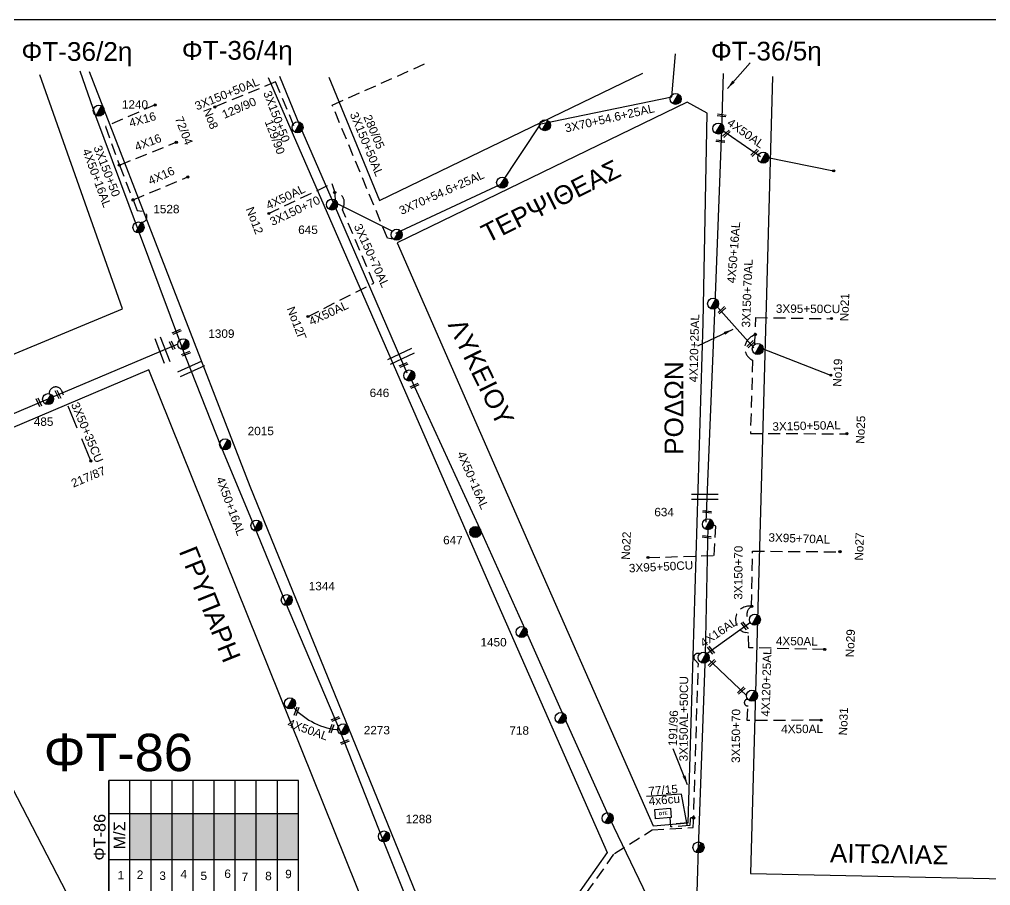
# Model space of a CAD drawing. Header units: millimetres. Extents: x 839 to 3144, y 747 to 1790.
# Drawn here: x 1400.7 to 1608.3, y 1592.2 to 1777.4 of the extents above; entities that cross this region are included whole.
import ezdxf
from ezdxf.enums import TextEntityAlignment as Align

# ---------------------------------------------------------------- set-up
doc = ezdxf.new("R2010")
doc.units = ezdxf.units.MM
doc.linetypes.add('DASHED', pattern=[19.05, 12.7, -6.35])
doc.linetypes.add('DASHEDX2', pattern=[38.1, 25.4, -12.7])
for name, color, linetype in [('Pillar OTE', 7, 'Continuous'), ('Ασφαλειοκιβώτια Χ.Τ 9 αναχωρήσεων', 7, 'Continuous'), ('Γυμνά εναέρια ΧΤ (3Φ)   3x50+35CU', 7, 'Continuous'), ('Γυμνά εναέρια ΧΤ (3Φ)   4x16AL', 7, 'Continuous'), ('Γυμνά εναέρια ΧΤ (3Φ)   4x50AL', 7, 'Continuous'), ('Γυμνά εναέρια ΧΤ και ΦΟΠ (3Φ)   4x50+16AL', 7, 'Continuous'), ('Εναέρια παροχή ΧΤ 4x16', 7, 'SYN_LINE'), ('Επιγραφές - Σχήματα', 7, 'Continuous'), ('Καλώδια ΧΤ   3x150+50AL', 7, 'DASHED'), ('Καλώδια ΧΤ   3x150+70AL', 7, 'DASHED'), ('Καλώδια ΧΤ   3x150AL+50CU', 7, 'DASHED'), ('Καλώδια ΧΤ   3x95+50CU', 7, 'DASHED'), ('Καλώδια ΧΤ   4x50AL', 7, 'DASHED'), ('Μηχανική τομή', 7, 'Continuous'), ('Στύλος Ξύλινος', 7, 'Continuous'), ('Στύλος Ξύλινος @ 1', 7, 'Continuous'), ('Στύλος ΦΜ', 7, 'Continuous'), ('Στύλος ΦΜ @ 1', 7, 'Continuous'), ('Συνδέσεις', 7, 'Continuous'), ('Συνεστραμμένα ΧΤ   3x70+54.6+25AL', 7, 'SYN_LINE'), ('Συνεστραμμένα ΧΤ   4x120+25AL', 7, 'SYN_LINE'), ('Τομή', 7, 'Continuous'), ('Υπόβαθρο ΔΕΗ', 7, 'Continuous'), ('Υπόγεια καλώδια Παροχών ΧΤ   4x50AL', 7, 'DASHED'), ('Υπόγεια καλώδια Παροχών ΧΤ   4x6', 7, 'DASHED')]:
    doc.layers.add(name, color=color, linetype=linetype)
doc.styles.get("Standard").update_dxf_attribs({"font": 'ARIAL.TTF'})
doc.linetypes.add('SYN_LINE', pattern='A,0.5,-0.0001,["/\\/\\/\\/",Standard,S=0.1,R=0,X=0,Y=-0.05],-0.25', length=0.7501)
doc.dimstyles.new('ISO-25', dxfattribs={"dimtxt": 2.5, "dimasz": 2.5, "dimexe": 1.25, "dimexo": 0.625, "dimtad": 1, "dimtxsty": 'Standard', "dimcen": 2.5, "dimadec": 0, "dimazin": 0, "dimtfac": 1, "dimtmove": 0, "dimatfit": 3, "dimfxl": 1, "dimarcsym": 0})

# ---------------------------------------------------------------- blocks, each defined once
blk = doc.blocks.new('ΑΣΦΑΛΕΙΟΚΙΒΩΤΙΟ ΥΠΟΣΤΑΘΜΟΥ 9 ΑΝΑΧΩΡΗΣΕΩΝ')
at = {"layer": 'Ασφαλειοκιβώτια Χ.Τ 9 αναχωρήσεων', "ltscale": 40}
for p, q in [((-23.8, 40.36), (24.02, 40.36)), ((-9.72, 40.36), (-9.72, -40.64)), ((9.94, 40.36), (9.94, -40.64)), ((-23.8, 31.36), (24.02, 31.36)), ((-23.8, 22.36), (24.02, 22.36)), ((-23.8, 13.36), (24.02, 13.36)), ((-23.8, 4.36), (24.02, 4.36)), ((-23.8, -4.64), (24.02, -4.64)), ((-23.8, -13.64), (24.02, -13.64)), ((-23.8, -22.64), (24.02, -22.64)), ((-23.8, -31.64), (24.02, -31.64))]:
    blk.add_line(p, q, dxfattribs=at)
at = {"layer": 'Ασφαλειοκιβώτια Χ.Τ 9 αναχωρήσεων'}
blk.add_lwpolyline([(-23.8, -40.64), (24.02, -40.64), (24.02, 40.36), (-23.8, 40.36)], close=True, dxfattribs=at)
for s, p in [('1', (-18.19, 36.66)), ('2', (-17.99, 28.44)), ('3', (-18.43, 18.79)), ('4', (-17.74, 9.77)), ('5', (-18.47, 1.19)), ('6', (-17.59, -8.98)), ('7', (-18.93, -16.39)), ('8', (-18.55, -26.45)), ('9', (-17.69, -35))]:
    blk.add_text(s, height=3.6, rotation=270, dxfattribs=at).set_placement(p)
at = {"layer": 'Ασφαλειοκιβώτια Χ.Τ 9 αναχωρήσεων', "ltscale": 40}
for tag, height, p in [('ΟΝΟΜΑ', 5, (-0.16, 44.31)), ('ΚΕΙΜΕΝΟ 1', 2, (17.06, 35.59)), ('ΚΕΙΜΕΝΟ 2', 2, (17.06, 26.88)), ('ΚΕΙΜΕΝΟ 3', 2, (17.06, 17.69)), ('ΚΕΙΜΕΝΟ 4', 2, (17.06, 8.71)), ('ΚΕΙΜΕΝΟ 5', 2, (17.06, -0.13)), ('ΚΕΙΜΕΝΟ 6', 2, (17.06, -9.05)), ('ΚΕΙΜΕΝΟ 7', 2, (17.06, -18.13)), ('ΚΕΙΜΕΝΟ 8', 2, (17.06, -26.85)), ('ΚΕΙΜΕΝΟ 9', 2, (17.06, -35.99)), ('ΣΧ', 2, (-0.1, -42.64))]:
    blk.add_attdef(tag, text='', height=height, dxfattribs=at).set_placement(p, align=Align.MIDDLE_CENTER)
blk = doc.blocks.new('ΥΠΑΡΧΩΝ ΤΣΙΜΕΝΤΕΝΙΟΣ ΣΤΥΛΟΣ')
at = {"layer": 'Στύλος ΦΜ'}
blk.add_hatch(color=7, dxfattribs=at).paths.add_polyline_path([(-1.29, -2.28, 0.574793), (2.62, 0, 0.268822), (1.3, 2.27)])
at = {"layer": 'Στύλος ΦΜ', "color": 7}
blk.add_line((-1.29, -2.28), (1.3, 2.27), dxfattribs=at)
blk.add_circle((0, 0), 2.62, dxfattribs=at)
at = {"layer": 'Στύλος ΦΜ', "flags": 4}
for tag, p in [('ΑΡΙΘΜΟΣ', (-4.68, 8.05)), ('ΤΥΠΟΣ', (-4.91, 3.03))]:
    blk.add_attdef(tag, p, '', height=4, dxfattribs=at)
blk = doc.blocks.new('ΤΟΜΗ')
at = {"layer": 'Τομή', "ltscale": 40}
for p, q in [((-5.68, 0), (5.68, 0)), ((5.68, -2.33), (-5.68, -2.33))]:
    blk.add_line(p, q, dxfattribs=at)
blk = doc.blocks.new('ΜΗΧΑΝΙΚΗ ΤΟΜΗ')
at = {"layer": 'Μηχανική τομή', "ltscale": 40}
for p, q in [((-1.89, 0.78), (1.89, 0.78)), ((1.89, 0), (-1.89, 0))]:
    blk.add_line(p, q, dxfattribs=at)
blk = doc.blocks.new('A$C3F94617C')
at = {"layer": 'Μηχανική τομή', "xscale": 0.5, "yscale": 0.5, "zscale": 0.5}
blk.add_blockref('ΜΗΧΑΝΙΚΗ ΤΟΜΗ', (0.95, 0), dxfattribs=at)
blk = doc.blocks.new('ΥΠΑΡΧΩΝ ΞΥΛΙΝΟΣ ΣΤΥΛΟΣ')
at = {"layer": 'Στύλος Ξύλινος'}
h = blk.add_hatch(color=7, dxfattribs=at)
h.paths.add_polyline_path([(-2.62, 0, 0.270008), (-1.29, -2.28), (1.3, 2.27, 0.576266)])
h.paths.add_polyline_path([(-1.29, -2.28, 0.574793), (2.62, 0, 0.268822), (1.3, 2.27)])
at = {"layer": 'Στύλος Ξύλινος', "color": 7}
blk.add_line((-1.29, -2.28), (1.3, 2.27), dxfattribs=at)
blk.add_circle((0, 0), 2.62, dxfattribs=at)
at = {"layer": 'Στύλος Ξύλινος', "flags": 4}
for tag, p in [('ΑΡΙΘΜΟΣ', (-4.91, 8.6)), ('ΤΥΠΟΣ', (-4.85, 3.39))]:
    blk.add_attdef(tag, p, '', height=4, dxfattribs=at)
blk = doc.blocks.new('_ΣΥΝΔΕΣΗ')
at = {"layer": 'Συνδέσεις', "linetype": 'SYN_LINE', "ltscale": 40}
blk.add_hatch(color=256, dxfattribs=at).paths.add_polyline_path([(0.5, -0.01, 1), (-0.5, -0.01, 1)])
at = {"layer": 'Συνδέσεις'}
blk.add_circle((0, -0.01), 0.5, dxfattribs=at)
blk = doc.blocks.new('PILLAR ΟΤΕ')
at = {"layer": 'Pillar OTE', "ltscale": 40}
blk.add_lwpolyline([(-3.31, 2.02), (3.39, 2.02), (3.39, -1.99), (-3.31, -1.99)], close=True, dxfattribs=at)
at = {"layer": 'Pillar OTE', "insert": (-1.81, 0.71), "char_height": 1.3575, "width": 109.961, "attachment_point": 1}
blk.add_mtext('{\\fArial|b1|i0|c161|p34;OTE}', dxfattribs=at)
blk = doc.blocks.new('TSONTA XT1')
at = {"ltscale": 40}
h = blk.add_hatch(color=256, dxfattribs=at)
h.dxf.hatch_style = 1
h.paths.add_polyline_path([(595.96, 2487.66), (597.07, 2488.77), (595.96, 2489.87), (594.85, 2488.77)])
blk.add_lwpolyline([(594.85, 2488.77), (595.96, 2489.87), (597.07, 2488.77), (595.96, 2487.66)], close=True, dxfattribs=at)

msp = doc.modelspace()

# ---------------------------------------------------------------- hatches: boundary and pattern name
at = {"layer": 'Ασφαλειοκιβώτια Χ.Τ 9 αναχωρήσεων', "ltscale": 0.2}
for color, points in [(27, [(1424.32, 1607.58), (1424.32, 1597.76), (1428.82, 1597.76), (1428.82, 1607.58)]), (1, [(1428.82, 1607.58), (1428.82, 1597.76), (1433.32, 1597.76), (1433.32, 1607.58)]), (133, [(1433.32, 1607.58), (1433.32, 1597.76), (1437.82, 1597.76), (1437.82, 1607.58)]), (151, [(1437.82, 1607.58), (1437.82, 1597.76), (1442.32, 1597.76), (1442.32, 1607.58)]), (6, [(1442.32, 1607.58), (1442.32, 1597.76), (1446.82, 1597.76), (1446.82, 1607.58)]), (2, [(1446.82, 1607.58), (1446.82, 1597.76), (1451.32, 1597.76), (1451.32, 1607.58)]), (30, [(1451.32, 1607.58), (1451.32, 1597.76), (1455.82, 1597.76), (1455.82, 1607.58)]), (173, [(1455.82, 1607.58), (1455.82, 1597.76), (1460.32, 1597.76), (1460.32, 1607.58)])]:
    msp.add_hatch(color=color, dxfattribs=at).paths.add_polyline_path(points)

# ---------------------------------------------------------------- linework, layer by layer
at = {"layer": 'Γυμνά εναέρια ΧΤ (3Φ)   3x50+35CU', "color": 1, "linetype": 'DASHEDX2', "ltscale": 0.2}
msp.add_lwpolyline([(1415.97, 1682.99), (1409.73, 1697.95, 0.858225), (1407.06, 1697.29, 1.376648)], format="xyb", dxfattribs=at)
at = {"layer": 'Γυμνά εναέρια ΧΤ (3Φ)   4x16AL', "color": 133, "ltscale": 0.2}
msp.add_lwpolyline([(1547.32, 1641.59), (1556.98, 1648.49)], dxfattribs=at)
at = {"layer": 'Γυμνά εναέρια ΧΤ (3Φ)   4x50AL', "color": 30, "ltscale": 0.2}
msp.add_arc((1470.26, 1640.19), 14.77, 222.1241, 265.8692, dxfattribs=at)
at = {"layer": 'Γυμνά εναέρια ΧΤ και ΦΟΠ (3Φ)   4x50+16AL', "color": 2, "ltscale": 0.2}
msp.add_lwpolyline([(1413.62, 1766.37), (1416.94, 1756.77), (1425.86, 1732.89), (1435.3, 1707.52)], dxfattribs=at)
at = {"layer": 'Γυμνά εναέρια ΧΤ και ΦΟΠ (3Φ)   4x50+16AL', "color": 133, "ltscale": 0.2}
for points in [[(1483.57, 1701.73), (1468.05, 1737.68), (1460.65, 1754.72), (1456.34, 1765.19)], [(1544.96, 1571.69), (1545.88, 1600.22), (1547.32, 1641.59), (1547.91, 1668.97)]]:
    msp.add_lwpolyline(points, dxfattribs=at)
at = {"layer": 'Γυμνά εναέρια ΧΤ και ΦΟΠ (3Φ)   4x50+16AL', "color": 173, "ltscale": 0.2}
msp.add_lwpolyline([(1547.52, 1669.91), (1549.38, 1716.42), (1550.85, 1753.76), (1551.22, 1765.8)], dxfattribs=at)
at = {"layer": 'Γυμνά εναέρια ΧΤ και ΦΟΠ (3Φ)   4x50+16AL', "color": 1, "ltscale": 0.2}
msp.add_lwpolyline([(1356.25, 1675.04), (1363.86, 1678.05), (1406.85, 1696.29), (1434.61, 1708.03)], dxfattribs=at)
at = {"layer": 'Γυμνά εναέρια ΧΤ και ΦΟΠ (3Φ)   4x50+16AL', "color": 30, "ltscale": 0.2}
msp.add_lwpolyline([(1502.7, 1525.82), (1502.01, 1543.33), (1491.07, 1570.35), (1478.46, 1601.89), (1469.19, 1625.45), (1457.57, 1652.75), (1451.07, 1668.58), (1443.77, 1686.18), (1435.3, 1707.52)], dxfattribs=at)
at = {"layer": 'Γυμνά εναέρια ΧΤ και ΦΟΠ (3Φ)   4x50+16AL', "color": 6, "ltscale": 0.2}
msp.add_lwpolyline([(1484.33, 1700.57), (1499.08, 1668.44), (1508.71, 1647.11), (1517.3, 1627.84), (1526.84, 1606.59), (1543.75, 1571.29), (1545.05, 1569.99), (1544.27, 1539.95), (1543.84, 1516.36), (1543.66, 1492.52)], dxfattribs=at)
at = {"layer": 'Εναέρια παροχή ΧΤ 4x16', "color": 2, "linetype": 'DASHED', "ltscale": 0.2}
msp.add_lwpolyline([(1429.71, 1759.12), (1419.12, 1754.47), (1422.05, 1746.24), (1424.98, 1738.81), (1425.88, 1736.5), (1426.9, 1736.39, -0.961556), (1426.73, 1734.02, -0.858146)], format="xyb", dxfattribs=at)
for points in [[(1422.05, 1746.24), (1434.23, 1751.14)], [(1424.98, 1738.81), (1436.7, 1743.71)]]:
    msp.add_lwpolyline(points, dxfattribs=at)
at = {"layer": 'Επιγραφές - Σχήματα'}
msp.add_lwpolyline([(875.79, 1777.39), (2904.25, 1777.39), (2904.25, 763.69), (875.79, 763.69)], close=True, dxfattribs=at)
at = {"layer": 'Καλώδια ΧΤ   3x150+50AL', "color": 85, "ltscale": 0.2}
msp.add_lwpolyline([(1480.94, 1730.34), (1479.35, 1730.63), (1467.57, 1759.07), (1488.03, 1768.19)], dxfattribs=at)
at = {"layer": 'Καλώδια ΧΤ   3x150+50AL', "color": 133, "ltscale": 0.2}
msp.add_lwpolyline([(1459.38, 1754.64), (1455.46, 1764.02), (1442.16, 1758.56)], dxfattribs=at)
at = {"layer": 'Καλώδια ΧΤ   3x150+50AL', "color": 173, "ltscale": 0.2}
msp.add_lwpolyline([(1557.97, 1710), (1557.22, 1709.59, 0.618704), (1557.4, 1704.53), (1556.95, 1688.86), (1577.52, 1688.79)], format="xyb", dxfattribs=at)
at = {"layer": 'Καλώδια ΧΤ   3x150+70AL', "color": 133, "ltscale": 0.2}
msp.add_lwpolyline([(1476.46, 1721.01), (1469.74, 1736.68), (1469.95, 1737.38, 0.534413), (1468.08, 1740.39, 1.688444)], format="xyb", dxfattribs=at)
msp.add_lwpolyline([(1557.18, 1651.86), (1557.42, 1663.7)], dxfattribs=at)
at = {"layer": 'Καλώδια ΧΤ   3x150AL+50CU', "color": 133, "ltscale": 0.2}
msp.add_lwpolyline([(1420.19, 1552.25), (1423.92, 1555.33), (1458.51, 1562.35), (1488.5, 1569.69), (1489.47, 1568.94, 0.571654), (1493.65, 1570.6), (1522.74, 1577.39), (1519.73, 1587.5), (1527.86, 1599.02), (1535.93, 1604.07), (1544.74, 1604.63), (1545.82, 1639.58), (1545.1, 1640.36, -0.860728), (1546.13, 1641.74)], format="xyb", dxfattribs=at)
at = {"layer": 'Καλώδια ΧΤ   3x95+50CU', "color": 173, "ltscale": 0.2}
msp.add_lwpolyline([(1557.91, 1707.85), (1558.07, 1713.65), (1574.25, 1713.4)], dxfattribs=at)
at = {"layer": 'Καλώδια ΧΤ   3x95+50CU', "color": 133, "ltscale": 0.2}
for points in [[(1535.01, 1662.31), (1549.22, 1662.78), (1549.52, 1669), (1548.39, 1669.53)], [(1557.42, 1663.7), (1576.06, 1663.55)]]:
    msp.add_lwpolyline(points, dxfattribs=at)
at = {"layer": 'Καλώδια ΧΤ   4x50AL', "color": 173, "linetype": 'Continuous', "ltscale": 0.2}
msp.add_lwpolyline([(1550.85, 1753.76), (1559.13, 1748.08)], dxfattribs=at)
at = {"layer": 'Καλώδια ΧΤ   4x50AL', "color": 173, "linetype": 'SYN_LINE', "ltscale": 15}
msp.add_lwpolyline([(1560.31, 1747.93), (1574.71, 1744.98)], dxfattribs=at)
at = {"layer": 'Καλώδια ΧΤ   4x50AL', "color": 133, "ltscale": 0.2}
for points in [[(1453.91, 1735.89), (1467.45, 1742.28), (1468.08, 1740.39), (1468.19, 1738.27)], [(1462.39, 1713.89), (1476.46, 1721.01)], [(1572.05, 1627.54), (1556.26, 1627.47), (1556.44, 1630.62)]]:
    msp.add_lwpolyline(points, dxfattribs=at)
msp.add_lwpolyline([(1572.79, 1642.66), (1556.59, 1643.04), (1556.55, 1646.14), (1555.94, 1646.28, -0.980298), (1557.18, 1651.86)], format="xyb", dxfattribs=at)
for centre, radius, start, end in [((1558.14, 1650.15), 1.96, 119.2218, 225.1787), ((1556.33, 1631.31), 0.693, 85.0991, 278.7197)]:
    msp.add_arc(centre, radius, start, end, dxfattribs=at)
at = {"layer": 'Συνεστραμμένα ΧΤ   3x70+54.6+25AL', "color": 85, "ltscale": 20}
msp.add_lwpolyline([(1481.16, 1731.72), (1503.63, 1742.17), (1512.16, 1755.08), (1540.17, 1760.8), (1540.91, 1770.05)], dxfattribs=at)
at = {"layer": 'Συνεστραμμένα ΧΤ   3x70+54.6+25AL', "color": 85, "ltscale": 15}
msp.add_lwpolyline([(1468.19, 1738.27), (1480.43, 1732.09)], dxfattribs=at)
at = {"layer": 'Συνεστραμμένα ΧΤ   3x70+54.6+25AL', "color": 173, "ltscale": 20}
msp.add_lwpolyline([(1559.07, 1707.19), (1574.09, 1701.3)], dxfattribs=at)
at = {"layer": 'Συνεστραμμένα ΧΤ   4x120+25AL', "color": 173, "ltscale": 15}
msp.add_lwpolyline([(1549.38, 1716.42), (1557.66, 1707.19)], dxfattribs=at)
at = {"layer": 'Συνεστραμμένα ΧΤ   4x120+25AL', "color": 133, "ltscale": 15}
msp.add_lwpolyline([(1547.31, 1641.19), (1556.19, 1632.75)], dxfattribs=at)
at = {"layer": 'Υπόβαθρο ΔΕΗ'}
for points in [[(1325.95, 1764.7), (1360.16, 1689.48), (1422.7, 1715.5), (1405.06, 1765.54)], [(1488.57, 1582.91), (1450.04, 1677.53), (1415.7, 1766.18)], [(1453.87, 1764.98), (1502.16, 1654.11), (1526.35, 1599.24), (1519.69, 1589.85), (1488.57, 1582.91)], [(1466.8, 1765.02), (1477.65, 1738.64), (1533.93, 1765.87)], [(1561.65, 1765.17), (1556.96, 1594.74), (1638.56, 1593.09), (1642.41, 1736.2), (1642.67, 1766.49)], [(1542.2, 1611.73), (1534.73, 1611.2)]]:
    msp.add_lwpolyline(points, dxfattribs=at)
for points in [[(1536.19, 1604.99), (1543.62, 1605.59), (1546.87, 1712.52), (1547.73, 1757.32), (1543.46, 1759.71), (1481.42, 1729.63), (1510.8, 1662.57)], [(1428.34, 1702.44), (1366.41, 1676.15), (1422.37, 1568.15), (1477.46, 1580.44)]]:
    msp.add_lwpolyline(points, close=True, dxfattribs=at)
at = {"layer": 'Υπόγεια καλώδια Παροχών ΧΤ   4x6', "color": 133, "linetype": 'DASHED', "ltscale": 0.2}
msp.add_lwpolyline([(1544.45, 1606.69, 0.523992), (1544.06, 1606.3), (1544, 1605.05), (1539.96, 1604.72), (1539.8, 1606.76)], format="xyb", dxfattribs=at)
at = {"layer": 'Υπόγεια καλώδια Παροχών ΧΤ   4x6', "linetype": 'DASHED', "ltscale": 0.2}
msp.add_lwpolyline([(1543.62, 1605.59), (1539.9, 1605.29)], dxfattribs=at)

# ---------------------------------------------------------------- block references
at = {"layer": 'Pillar OTE', "xscale": 0.5, "yscale": 0.5, "zscale": 0.5, "rotation": 4.436062993668732}
msp.add_blockref('PILLAR ΟΤΕ', (1538.25, 1607.59), dxfattribs=at)
at = {"layer": 'Ασφαλειοκιβώτια Χ.Τ 9 αναχωρήσεων', "xscale": 0.5, "yscale": 0.5, "zscale": 0.5, "rotation": 90}
msp.add_blockref('ΑΣΦΑΛΕΙΟΚΙΒΩΤΙΟ ΥΠΟΣΤΑΘΜΟΥ 9 ΑΝΑΧΩΡΗΣΕΩΝ', (1440, 1602.61), dxfattribs=at).add_auto_attribs({'ΟΝΟΜΑ': 'ΦΤ-86'})
at = {"layer": 'Επιγραφές - Σχήματα', "ltscale": 0.2}
for p, rotation in [((1551.76, 1756.95), 173.2454415873599), ((1552.38, 1753.72), 223.2519409621916), ((1551.51, 1751.45), 173.2454415873599), ((1558.41, 1749.64), 223.2519409621916), ((1551.4, 1716.02), 223.2519409621916), ((1435.1, 1711.13), 202.7048486407144), ((1433.9, 1706.92), 114.9964006480151), ((1557.56, 1708.76), 223.2519409621916), ((1437.09, 1706.49), 202.7048486407144), ((1483.58, 1704.05), 202.7048486407144), ((1409.51, 1696.4), 114.9964006480152), ((1485.93, 1699.59), 202.7048486407144), ((1405.4, 1694.73), 114.9964006480152), ((1548.65, 1672.17), 173.2454415873599), ((1548.59, 1666.82), 173.2454415873599), ((1556.44, 1647.1), 128.2864986280171), ((1549.25, 1641.9), 128.2864986280171), ((1549.29, 1640.55), 223.052418167343), ((1555.54, 1634.66), 223.052418167343), ((1460.03, 1630.42), 250.4837379430868), ((1469.06, 1628.35), 202.7048486407143), ((1467.55, 1626.72), 250.4837379430868), ((1471.05, 1623.45), 202.7048486407144)]:
    msp.add_blockref('A$C3F94617C', p, dxfattribs=dict(at, rotation=rotation))
at = {"layer": 'Στύλος Ξύλινος @ 1', "ltscale": 40}
ref = msp.add_blockref('ΥΠΑΡΧΩΝ ΞΥΛΙΝΟΣ ΣΤΥΛΟΣ', (1498.14, 1667.79), dxfattribs=dict(at, xscale=0.4499999999998181, yscale=0.4499999999998181, zscale=0.4499999999998181))
ref.add_attrib('ΑΡΙΘΜΟΣ', '647', (1491.26, 1665.16), dxfattribs={"layer": 'Στύλος Ξύλινος', "height": 1.8, "flags": 4})
at = {"layer": 'Στύλος ΦΜ @ 1', "ltscale": 40, "xscale": 0.4499999999998181, "yscale": 0.4499999999998181, "zscale": 0.4499999999998181}
for p in [(1540.96, 1760.39), (1460.14, 1754.31), (1513.03, 1754.76), (1550.09, 1754.06), (1559.68, 1747.84), (1503.88, 1742.49), (1481.34, 1731.35), (1548.97, 1716.6), (1558.52, 1706.93), (1451.36, 1669.15), (1557.9, 1649.04), (1546.97, 1640.92), (1557.27, 1632.78), (1458.51, 1631.15), (1526.44, 1606.59), (1545.85, 1600.34)]:
    msp.add_blockref('ΥΠΑΡΧΩΝ ΤΣΙΜΕΝΤΕΝΙΟΣ ΣΤΥΛΟΣ', p, dxfattribs=at)
at = {"layer": 'Στύλος ΦΜ @ 1', "ltscale": 40}
ref = msp.add_blockref('ΥΠΑΡΧΩΝ ΤΣΙΜΕΝΤΕΝΙΟΣ ΣΤΥΛΟΣ', (1417.66, 1757.88), dxfattribs=dict(at, xscale=0.4499999999998181, yscale=0.4499999999998181, zscale=0.4499999999998181))
ref.add_attrib('ΤΥΠΟΣ', '1240', (1422.59, 1758.3), dxfattribs={"layer": 'Στύλος ΦΜ', "height": 1.8, "flags": 4})
ref = msp.add_blockref('ΥΠΑΡΧΩΝ ΤΣΙΜΕΝΤΕΝΙΟΣ ΣΤΥΛΟΣ', (1426.14, 1732.91), dxfattribs=dict(at, xscale=0.4499999999998181, yscale=0.4499999999998181, zscale=0.4499999999998181))
ref.add_attrib('ΤΥΠΟΣ', '1528', (1429.31, 1735.94), dxfattribs={"layer": 'Στύλος ΦΜ', "height": 1.8, "flags": 4})
ref = msp.add_blockref('ΥΠΑΡΧΩΝ ΤΣΙΜΕΝΤΕΝΙΟΣ ΣΤΥΛΟΣ', (1467.51, 1737.81), dxfattribs=dict(at, xscale=0.4499999999998181, yscale=0.4499999999998181, zscale=0.4499999999998181))
ref.add_attrib('ΤΥΠΟΣ', '645', (1460.28, 1731.52), dxfattribs={"layer": 'Στύλος ΦΜ', "height": 1.8, "flags": 4})
ref = msp.add_blockref('ΥΠΑΡΧΩΝ ΤΣΙΜΕΝΤΕΝΙΟΣ ΣΤΥΛΟΣ', (1435.74, 1707.94), dxfattribs=dict(at, xscale=0.4499999999998181, yscale=0.4499999999998181, zscale=0.4499999999998181))
ref.add_attrib('ΤΥΠΟΣ', '1309', (1441.06, 1709.3), dxfattribs={"layer": 'Στύλος ΦΜ', "height": 1.8, "flags": 4})
ref = msp.add_blockref('ΥΠΑΡΧΩΝ ΤΣΙΜΕΝΤΕΝΙΟΣ ΣΤΥΛΟΣ', (1484.02, 1701.25), dxfattribs=dict(at, xscale=0.4499999999998181, yscale=0.4499999999998181, zscale=0.4499999999998181))
ref.add_attrib('ΤΥΠΟΣ', '646', (1475.55, 1696.64), dxfattribs={"layer": 'Στύλος ΦΜ', "height": 1.8, "flags": 4})
ref = msp.add_blockref('ΥΠΑΡΧΩΝ ΤΣΙΜΕΝΤΕΝΙΟΣ ΣΤΥΛΟΣ', (1406.82, 1696.2), dxfattribs=dict(at, xscale=0.4499999999998181, yscale=0.4499999999998181, zscale=0.4499999999998181))
ref.add_attrib('ΤΥΠΟΣ', '485', (1403.76, 1690.48), dxfattribs={"layer": 'Στύλος ΦΜ', "height": 1.8, "flags": 4})
ref = msp.add_blockref('ΥΠΑΡΧΩΝ ΤΣΙΜΕΝΤΕΝΙΟΣ ΣΤΥΛΟΣ', (1444.66, 1686.54), dxfattribs=dict(at, xscale=0.4499999999998181, yscale=0.4499999999998181, zscale=0.4499999999998181))
ref.add_attrib('ΤΥΠΟΣ', '2015', (1449.48, 1688.49), dxfattribs={"layer": 'Στύλος ΦΜ', "height": 1.8, "flags": 4})
ref = msp.add_blockref('ΥΠΑΡΧΩΝ ΤΣΙΜΕΝΤΕΝΙΟΣ ΣΤΥΛΟΣ', (1547.86, 1669.45), dxfattribs=dict(at, xscale=0.4499999999998181, yscale=0.4499999999998181, zscale=0.4499999999998181))
ref.add_attrib('ΤΥΠΟΣ', '634', (1536.4, 1671.15), dxfattribs={"layer": 'Στύλος ΦΜ', "height": 1.8, "flags": 4})
ref = msp.add_blockref('ΥΠΑΡΧΩΝ ΤΣΙΜΕΝΤΕΝΙΟΣ ΣΤΥΛΟΣ', (1457.84, 1653.22), dxfattribs=dict(at, xscale=0.4499999999998181, yscale=0.4499999999998181, zscale=0.4499999999998181))
ref.add_attrib('ΤΥΠΟΣ', '1344', (1462.54, 1655.32), dxfattribs={"layer": 'Στύλος ΦΜ', "height": 1.8, "flags": 4})
ref = msp.add_blockref('ΥΠΑΡΧΩΝ ΤΣΙΜΕΝΤΕΝΙΟΣ ΣΤΥΛΟΣ', (1508.04, 1646.4), dxfattribs=dict(at, xscale=0.4499999999998181, yscale=0.4499999999998181, zscale=0.4499999999998181))
ref.add_attrib('ΤΥΠΟΣ', '1450', (1499.25, 1643.32), dxfattribs={"layer": 'Στύλος ΦΜ', "height": 1.8, "flags": 4})
ref = msp.add_blockref('ΥΠΑΡΧΩΝ ΤΣΙΜΕΝΤΕΝΙΟΣ ΣΤΥΛΟΣ', (1516.39, 1628.03), dxfattribs=dict(at, xscale=0.4499999999998181, yscale=0.4499999999998181, zscale=0.4499999999998181))
ref.add_attrib('ΤΥΠΟΣ', '718', (1505.42, 1624.44), dxfattribs={"layer": 'Στύλος ΦΜ', "height": 1.8, "flags": 4})
ref = msp.add_blockref('ΥΠΑΡΧΩΝ ΤΣΙΜΕΝΤΕΝΙΟΣ ΣΤΥΛΟΣ', (1469.89, 1625.58), dxfattribs=dict(at, xscale=0.4499999999998181, yscale=0.4499999999998181, zscale=0.4499999999998181))
ref.add_attrib('ΤΥΠΟΣ', '2273', (1474.3, 1624.52), dxfattribs={"layer": 'Στύλος ΦΜ', "height": 1.8, "flags": 4})
ref = msp.add_blockref('ΥΠΑΡΧΩΝ ΤΣΙΜΕΝΤΕΝΙΟΣ ΣΤΥΛΟΣ', (1478.61, 1602.69), dxfattribs=dict(at, xscale=0.4499999999998181, yscale=0.4499999999998181, zscale=0.4499999999998181))
ref.add_attrib('ΤΥΠΟΣ', '1288', (1483.25, 1605.52), dxfattribs={"layer": 'Στύλος ΦΜ', "height": 1.8, "flags": 4})
at = {"layer": 'Συνδέσεις'}
for name, p, xscale, yscale, zscale in [('_ΣΥΝΔΕΣΗ', (1429.71, 1759.1), 0.4500000000000455, 0.4500000000000455, 0.4500000000000455), ('_ΣΥΝΔΕΣΗ', (1442.46, 1758.67), 0.4500000000000455, 0.4500000000000455, 0.4500000000000455), ('_ΣΥΝΔΕΣΗ', (1434.22, 1751.12), 0.4500000000000455, 0.4500000000000455, 0.4500000000000455), ('_ΣΥΝΔΕΣΗ', (1422.05, 1746.22), 0.4500000000000455, 0.4500000000000455, 0.4500000000000455), ('_ΣΥΝΔΕΣΗ', (1436.7, 1743.69), 0.4500000000000455, 0.4500000000000455, 0.4500000000000455), ('_ΣΥΝΔΕΣΗ', (1574.75, 1745.01), 0.4500000000000455, 0.4500000000000455, 0.4500000000000455), ('_ΣΥΝΔΕΣΗ', (1468.07, 1740.37), 0.4500000000000455, 0.4500000000000455, 0.4500000000000455), ('_ΣΥΝΔΕΣΗ', (1424.98, 1738.79), 0.4500000000000455, 0.4500000000000455, 0.4500000000000455), ('_ΣΥΝΔΕΣΗ', (1453.99, 1735.91), 0.4500000000000455, 0.4500000000000455, 0.4500000000000455), ('_ΣΥΝΔΕΣΗ', (1462.38, 1713.87), 0.4500000000000455, 0.4500000000000455, 0.4500000000000455), ('_ΣΥΝΔΕΣΗ', (1574.29, 1713.43), 0.4500000000000455, 0.4500000000000455, 0.4500000000000455), ('_ΣΥΝΔΕΣΗ', (1558, 1710.03), 0.4500000000000455, 0.4500000000000455, 0.4500000000000455), ('_ΣΥΝΔΕΣΗ', (1574.12, 1701.33), 0.4500000000000455, 0.4500000000000455, 0.4500000000000455), ('_ΣΥΝΔΕΣΗ', (1577.55, 1688.82), 0.4500000000000455, 0.4500000000000455, 0.4500000000000455), ('_ΣΥΝΔΕΣΗ', (1415.96, 1682.98), 0.4500000000000455, 0.4500000000000455, 0.4500000000000455), ('_ΣΥΝΔΕΣΗ', (1576.09, 1663.58), 0.4500000000000455, 0.4500000000000455, 0.4500000000000455), ('_ΣΥΝΔΕΣΗ', (1535.04, 1662.35), 0.4500000000000455, 0.4500000000000455, 0.4500000000000455), ('_ΣΥΝΔΕΣΗ', (1557.21, 1651.89), 0.4500000000000455, 0.4500000000000455, 0.4500000000000455), ('_ΣΥΝΔΕΣΗ', (1572.83, 1642.69), 0.4500000000000455, 0.4500000000000455, 0.4500000000000455), ('_ΣΥΝΔΕΣΗ', (1572.08, 1627.57), 0.4500000000000455, 0.4500000000000455, 0.4500000000000455), ('TSONTA XT1', (1361.52, 841.34), 0.3075184835441075, 0.3075184835441075, 0.3075184835441075)]:
    msp.add_blockref(name, p, dxfattribs=dict(at, xscale=xscale, yscale=yscale, zscale=zscale))
at = {"layer": 'Τομή'}
for p, xscale, yscale, zscale, rotation in [((1431.8, 1706.87), 0.5000000000000798, 0.5000000000000798, 0.5000000000000798, 290.9608464120082), ((1482.01, 1705.88), 0.4999999999999752, 0.4999999999999752, 0.4999999999999752, 25.12375627515704), ((1437.16, 1703.23), 0.5000000000000562, 0.5000000000000562, 0.5000000000000562, 24.32060201774526)]:
    msp.add_blockref('ΤΟΜΗ', p, dxfattribs=dict(at, xscale=xscale, yscale=yscale, zscale=zscale, rotation=rotation))
at = {"layer": 'Τομή', "xscale": 0.5, "yscale": 0.5, "zscale": 0.5}
msp.add_blockref('ΤΟΜΗ', (1547.2, 1675.89), dxfattribs=at)

# ---------------------------------------------------------------- texts
at = {"layer": 'Γυμνά εναέρια ΧΤ (3Φ)   3x50+35CU', "linetype": 'SYN_LINE', "ltscale": 20}
msp.add_text('3X50+35CU', height=1.8, rotation=292.8932, dxfattribs=at).set_placement((1415.19, 1689.08), align=Align.MIDDLE)
at = {"layer": 'Γυμνά εναέρια ΧΤ (3Φ)   4x16AL', "linetype": 'SYN_LINE', "ltscale": 20}
msp.add_text('4X16AL', height=1.8, rotation=34.4831, dxfattribs=at).set_placement((1550.15, 1646.36), align=Align.MIDDLE)
at = {"layer": 'Γυμνά εναέρια ΧΤ (3Φ)   4x50AL', "linetype": 'SYN_LINE', "ltscale": 20}
msp.add_text('4X50AL', height=1.8, rotation=340.4922, dxfattribs=at).set_placement((1462.35, 1625.54), align=Align.MIDDLE)
at = {"layer": 'Γυμνά εναέρια ΧΤ και ΦΟΠ (3Φ)   4x50+16AL', "linetype": 'SYN_LINE', "ltscale": 20}
for rotation, p in [(290.4402, (1417.25, 1743.48)), (85.4579, (1553.35, 1727.56)), (293.2183, (1497.64, 1678.86)), (290.3154, (1445.85, 1673.32))]:
    msp.add_text('4X50+16AL', height=1.8, rotation=rotation, dxfattribs=at).set_placement(p, align=Align.MIDDLE)
at = {"layer": 'Εναέρια παροχή ΧΤ 4x16', "linetype": 'SYN_LINE', "ltscale": 20}
for rotation, p in [(15.8376, (1427, 1756)), (20.5381, (1428.16, 1751.11)), (24.342, (1431.01, 1743.98))]:
    msp.add_text('4X16', height=1.8, rotation=rotation, dxfattribs=at).set_placement(p, align=Align.MIDDLE)
at = {"layer": 'Επιγραφές - Σχήματα', "ltscale": 0.2, "attachment_point": 1}
for s, insert, char_height, width in [('ΦΤ-36/4η', (1435.41, 1772.77), 4, 14.1894), ('ΦΤ-36/2η', (1401.12, 1772.53), 4, 14.1894), ('ΦΤ-36/5η', (1548.5, 1772.61), 4, 14.1894), ('ΦΤ-86', (1405.88, 1624.65), 8, 39.9345)]:
    msp.add_mtext(s, dxfattribs=dict(at, insert=insert, char_height=char_height, width=width))
for s, insert, char_height, width, rotation in [('129/90', (1443.75, 1757.76), 1.8, 9.756, 23.494), ('Νο8', (1441.59, 1758.68), 1.8, 9.756, 291.0032), ('72/04', (1435.57, 1756.87), 1.8, 9.756, 291.0032), ('280/05', (1475.83, 1757.25), 1.8, 9.756, 292.9438), ('129/90', (1454.77, 1756.17), 1.8, 9.756, 291.0032), ('ΤΕΡΨΙΘΕΑΣ', (1498.93, 1733.05), 4, 19.6719, 26.722), ('Νο12', (1450.72, 1737.52), 1.8, 9.756, 291.0032), ('Νο21', (1576.06, 1712.88), 1.8, 9.756, 87.7972), ('Νο12Γ', (1459.47, 1716.21), 1.8, 9.756, 291.0032), ('ΛΥΚΕΙΟΥ', (1495.77, 1713.88), 4, 19.6719, 296.0912), ('Νο19', (1574.56, 1698.88), 1.8, 9.756, 87.7972), ('ΡΟΔΩΝ', (1538.58, 1684.28), 4, 19.6719, 89.8958), ('Νο25', (1579.47, 1686.69), 1.8, 9.756, 87.7972), ('217/87', (1411.52, 1678.93), 1.8, 9.756, 22.5806), ('Νο22', (1529.37, 1661.89), 1.8, 9.756, 87.7972), ('Νο27', (1579.21, 1661.71), 1.8, 9.756, 87.7972), ('ΓΡΥΠΑΡΗ', (1438.43, 1665.17), 4, 19.6719, 291.7916), ('Νο29', (1577.27, 1641.03), 1.8, 9.756, 87.7972), ('Νο31', (1575.8, 1624.33), 1.8, 9.756, 87.7972), ('191/96', (1539.4, 1622.03), 1.8, 9.756, 87.7972), ('Μ/Σ', (1420.82, 1599.9), 2.5, 3.9768, 90), ('ΑΙΤΩΛΙΑΣ', (1573.99, 1601.14), 4, 19.6719, 359.0292)]:
    msp.add_mtext(s, dxfattribs=dict(at, insert=insert, char_height=char_height, width=width, rotation=rotation))
at = {"layer": 'Καλώδια ΧΤ   3x150+50AL', "linetype": 'SYN_LINE', "ltscale": 20}
for rotation, p in [(22.1572, (1445.05, 1761.51)), (292.6427, (1474.93, 1750.73)), (1.2718, (1568.95, 1690.5))]:
    msp.add_text('3X150+50AL', height=1.8, rotation=rotation, dxfattribs=at).set_placement(p, align=Align.MIDDLE)
at = {"layer": 'Καλώδια ΧΤ   3x150+50AL', "ltscale": 0.2, "char_height": 1.8, "width": 9.756, "attachment_point": 1, "rotation": 291.0032}
for insert in [(1454.45, 1762.33), (1418.17, 1750.69)]:
    msp.add_mtext('3Χ150+50', dxfattribs=dict(at, insert=insert))
at = {"layer": 'Καλώδια ΧΤ   3x150+70AL', "linetype": 'SYN_LINE', "ltscale": 20}
for s, rotation, p in [('3X150+70AL', 294.5583, (1475.99, 1726.89)), ('3X150+70', 89.6828, (1554.35, 1659.09)), ('3X150+70', 89.6828, (1553.84, 1624.18))]:
    msp.add_text(s, height=1.8, rotation=rotation, dxfattribs=at).set_placement(p, align=Align.MIDDLE)
at = {"layer": 'Καλώδια ΧΤ   3x150+70AL', "ltscale": 0.2, "char_height": 1.8, "width": 9.756, "attachment_point": 1}
for s, insert, rotation in [('3Χ150+70', (1453.99, 1734.83), 25.2781), ('3Χ150+70AL', (1555.07, 1711.54), 87.7972)]:
    msp.add_mtext(s, dxfattribs=dict(at, insert=insert, rotation=rotation))
at = {"layer": 'Καλώδια ΧΤ   3x150AL+50CU', "linetype": 'SYN_LINE', "ltscale": 20}
msp.add_text('3X150ΑL+50CU', height=1.8, rotation=89.6828, dxfattribs=at).set_placement((1542.69, 1627.86), align=Align.MIDDLE)
at = {"layer": 'Καλώδια ΧΤ   3x95+50CU', "linetype": 'SYN_LINE', "ltscale": 20}
for s, rotation, p in [('3X95+50CU', 359.7248, (1569.27, 1715.52)), ('3X95+70AL', 357.9736, (1567.4, 1666.41)), ('3X95+50CU', 2.8597, (1537.84, 1660.38))]:
    msp.add_text(s, height=1.8, rotation=rotation, dxfattribs=at).set_placement(p, align=Align.MIDDLE)
at = {"layer": 'Καλώδια ΧΤ   4x50AL', "linetype": 'SYN_LINE', "ltscale": 20}
for rotation, p in [(324.6632, (1555.97, 1753.05)), (25.4927, (1457.56, 1739.42)), (24.9443, (1466.76, 1714.59)), (359.3145, (1566.87, 1644.45)), (0.3693, (1567.99, 1625.68))]:
    msp.add_text('4X50AL', height=1.8, rotation=rotation, dxfattribs=at).set_placement(p, align=Align.MIDDLE)
at = {"layer": 'Συνεστραμμένα ΧΤ   3x70+54.6+25AL', "linetype": 'SYN_LINE', "ltscale": 20}
for rotation, p in [(12.8763, (1526.85, 1756.27)), (23.981, (1490.94, 1740.37))]:
    msp.add_text('3X70+54.6+25AL', height=1.8, rotation=rotation, dxfattribs=at).set_placement(p, align=Align.MIDDLE)
at = {"layer": 'Συνεστραμμένα ΧΤ   4x120+25AL', "ltscale": 0.2, "char_height": 1.8, "width": 9.756, "attachment_point": 1, "rotation": 88.4955}
for insert in [(1543.83, 1699.81), (1559.26, 1628.33)]:
    msp.add_mtext('4Χ120+25AL', dxfattribs=dict(at, insert=insert))
at = {"layer": 'Υπόγεια καλώδια Παροχών ΧΤ   4x50AL', "color": 7, "ltscale": 0.2, "char_height": 1.8, "attachment_point": 1, "rotation": 4.7182}
for s, insert in [('77/15', (1535.07, 1613.26)), ('4x6cu', (1535.12, 1611.14))]:
    msp.add_mtext_dynamic_manual_height_columns(s, width=1.8, gutter_width=12.5, heights=[0.118], dxfattribs=dict(at, insert=insert))

# ---------------------------------------------------------------- leaders
at = {"layer": 'Επιγραφές - Σχήματα', "ltscale": 40}
for points, override in [([(1552.02, 1762.6), (1556.9, 1768.11)], {"dimasz": 2, "dimtad": 0}), ([(1553.18, 1711.11), (1545.66, 1707.55)], {"dimasz": 2, "dimtad": 0}), ([(1543.5, 1613.76), (1540.42, 1621.46)], {"dimasz": 2, "dimtad": 0}), ([(1543.42, 1605.2), (1542.2, 1611.73)], {"dimasz": 1, "dimtad": 0})]:
    msp.add_leader(points, dimstyle='ISO-25', override=override, dxfattribs=at)

doc.saveas('drawing.dxf')
